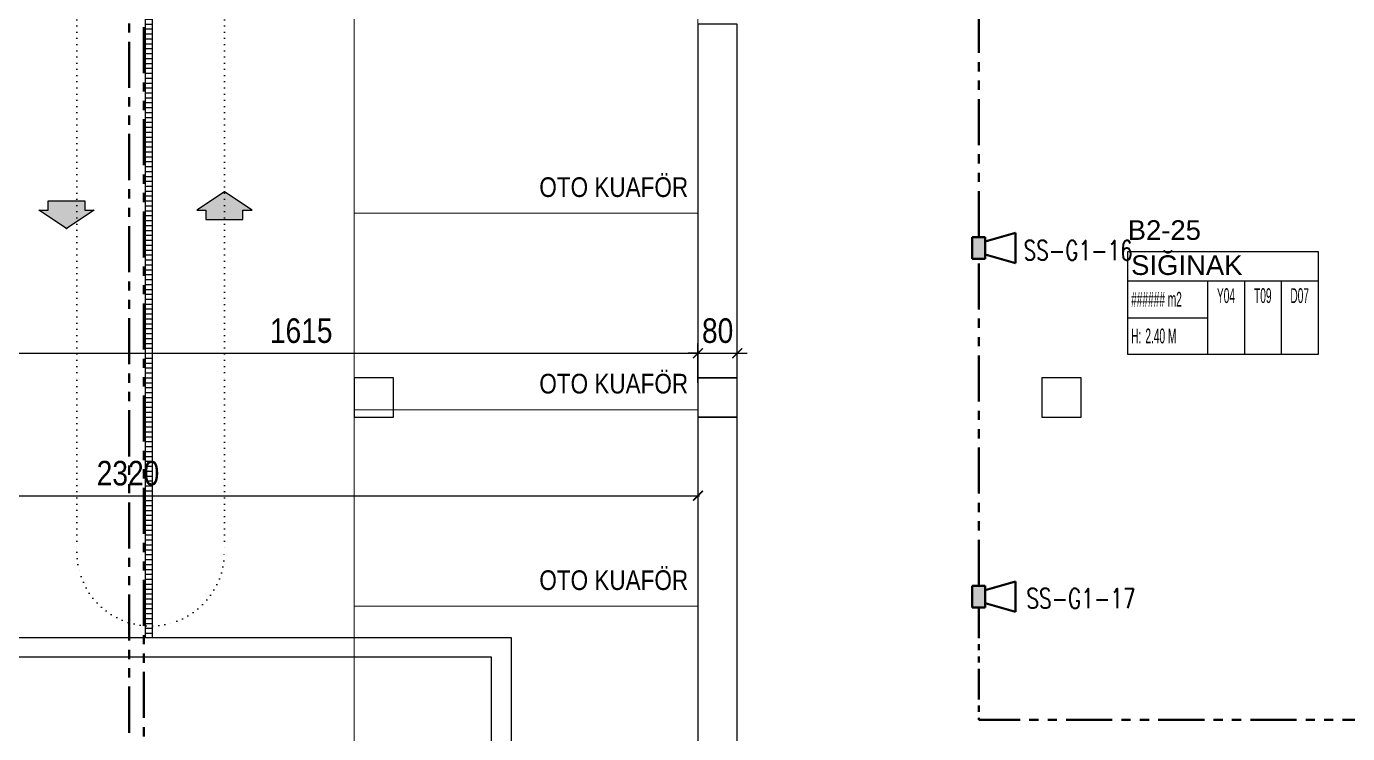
# Model space of a CAD drawing. Header units: metres. Extents: x -13545 to 152404, y -11890 to 28436.
# Drawn here: x 7773 to 10462, y 156 to 1595 of the extents above; entities that cross this region are included whole.
import ezdxf
from ezdxf.enums import TextEntityAlignment as Align

# ---------------------------------------------------------------- set-up
doc = ezdxf.new("R2010")
doc.units = ezdxf.units.M
doc.header["$LTSCALE"] = 100
doc.header["$MEASUREMENT"] = 0
for name, pattern in [('DOT2', [0.125, 0, -0.125]), ('HIDDEN', [0.375, 0.25, -0.125]), ('PHANTOM2', [1.25, 0.625, -0.125, 0.125, -0.125, 0.125, -0.125])]:
    doc.linetypes.add(name, pattern=pattern)
doc.layers.get('0').update_dxf_attribs({"color": 9, "lineweight": 9})
for name, color, linetype, lineweight in [('00', 9, 'Continuous', 9), ('01', 9, 'Continuous', 9), ('06D', 9, 'Continuous', 9), ('21', 9, 'Continuous', 9), ('21_mahal200', 9, 'Continuous', 9), ('25', 8, 'Continuous', 9), ('E-6W ACİL ANONS İÇİN HOPARLÖR (SIVAÜSTÜ) (YANGINA DAYANIKLI)', 7, 'Continuous', 30), ('E-KABLO', 7, 'Continuous', 30), ('E-YAZI', 7, 'Continuous', 30)]:
    doc.layers.add(name, color=color, linetype=linetype, lineweight=lineweight)
doc.styles.add('Arial', font='arial.ttf', dxfattribs={"height": 2.5})
doc.styles.add('ILGAZ', font='txttw.shx')
doc.styles.add('MuuM_TEXT-STANDART', font='ARIALN.TTF')
doc.dimstyles.new('MuuM_DIM200', dxfattribs={"dimscale": 20, "dimtxt": 2, "dimasz": 1, "dimexe": 1, "dimexo": 1, "dimgap": 1, "dimtad": 1, "dimdec": 1, "dimrnd": 0.5, "dimdsep": 46, "dimtxsty": 'MuuM_TEXT-STANDART', "dimblk": 'ARCHTICK', "dimcen": 0, "dimdle": 0.15, "dimclrd": 256, "dimclre": 256, "dimclrt": 256, "dimadec": 0, "dimazin": 0, "dimtfac": 5, "dimtdec": 1, "dimtix": 1, "dimtmove": 2, "dimatfit": 3, "dimldrblk": 'DOT', "dimfxl": 3, "dimfxlon": 1, "dimtolj": 1, "dimlwd": -1, "dimlwe": -1, "dimarcsym": 0})

# ---------------------------------------------------------------- blocks, each defined once
blk = doc.blocks.new('100_6W ACİL ANONS İÇİN HOPARLÖR (SIVAÜSTÜ) (YANGINA DAYANIKLI)')
at = {"layer": 'E-6W ACİL ANONS İÇİN HOPARLÖR (SIVAÜSTÜ) (YANGINA DAYANIKLI)'}
blk.add_hatch(color=4, dxfattribs=at).paths.add_polyline_path([(0, 1.1), (1.32, 1.1), (1.32, -1.1), (0, -1.1)])
at = {"layer": 'E-6W ACİL ANONS İÇİN HOPARLÖR (SIVAÜSTÜ) (YANGINA DAYANIKLI)', "color": 4}
for p, q in [((1.32, 0.66), (4.39, 1.54)), ((4.39, -1.54), (4.39, 1.54)), ((0, -1.1), (0, 1.1)), ((0, 1.1), (1.32, 1.1)), ((1.32, 1.1), (1.32, -1.1)), ((1.32, -1.1), (0, -1.1)), ((1.32, -0.66), (4.39, -1.54))]:
    blk.add_line(p, q, dxfattribs=at)
blk = doc.blocks.new('p-kolon_80x80')
blk.add_lwpolyline([(-40, -40), (40, -40), (40, 40), (-40, 40)], close=True)
blk = doc.blocks.new('2.bod.sitatik')
at = {"layer": '01'}
for p in [(8480, -7790), (9180, -7790), (9880, -7790)]:
    blk.add_blockref('p-kolon_80x80', p, dxfattribs=at)
blk = doc.blocks.new('p-ızgara')
at = {"layer": '06D'}
h = blk.add_hatch(dxfattribs=at)
h.set_pattern_fill('_USER', color=252, scale=10, angle=180, style=0, pattern_type=0)
h.set_pattern_definition([(180, (20, -8630), (-1e-15, -10), [])])
h.paths.add_polyline_path([(8015, -4975), (8015, -8278.5), (8030, -8278.5), (8030, -4975)])
blk.add_lwpolyline([(8015, -4975), (8015, -8278.5), (8030, -8278.5), (8030, -4975)], close=True, dxfattribs=at)
blk = doc.blocks.new('_ArchTick')
at = {"color": 0, "linetype": 'ByBlock', "const_width": 0.15}
blk.add_lwpolyline([(-0.5, -0.5), (0.5, 0.5)], dxfattribs=at)
blk = doc.blocks.new('*D403')
at = {"layer": '25', "transparency": 16777216}
for p, q in [((7525, -32440.8), (7525, -32360.8)), ((9140, -32440.8), (9140, -32360.8)), ((7522, -32380.8), (9143, -32380.8))]:
    blk.add_line(p, q, dxfattribs=at)
at = {"layer": '25', "transparency": 16777216, "xscale": 20, "yscale": 20, "zscale": 20, "rotation": 180}
blk.add_blockref('_ArchTick', (7525, -32380.8), dxfattribs=at)
at = {"layer": '25', "transparency": 16777216, "xscale": 20, "yscale": 20, "zscale": 20}
blk.add_blockref('_ArchTick', (9140, -32380.8), dxfattribs=at)
at = {"layer": '25', "transparency": 16777216, "insert": (8332.5, -32335.2), "char_height": 50, "attachment_point": 5, "style": 'MuuM_TEXT-STANDART'}
blk.add_mtext('\\A1;1615', dxfattribs=at)
blk = doc.blocks.new('_Dot')
at = {"color": 0, "linetype": 'ByBlock', "lineweight": -2}
blk.add_line((-0.5, 0), (-1, 0), dxfattribs=at)
at = {"color": 0, "linetype": 'ByBlock', "const_width": 0.5}
blk.add_lwpolyline([(-0.25, 0, 1), (0.25, 0, 1)], format="xyb", close=True, dxfattribs=at)
blk = doc.blocks.new('*D404')
at = {"layer": '25', "transparency": 16777216}
for p, q in [((9140, -32440.8), (9140, -32360.8)), ((9220, -32410.8), (9220, -32360.8)), ((9140, -32380.8), (9120, -32380.8)), ((9140, -32380.8), (9220, -32380.8)), ((9220, -32380.8), (9240, -32380.8))]:
    blk.add_line(p, q, dxfattribs=at)
at = {"layer": '25', "transparency": 16777216, "xscale": 20, "yscale": 20, "zscale": 20}
blk.add_blockref('_ArchTick', (9140, -32380.8), dxfattribs=at)
at = {"layer": '25', "transparency": 16777216, "xscale": 20, "yscale": 20, "zscale": 20, "rotation": 180}
blk.add_blockref('_ArchTick', (9220, -32380.8), dxfattribs=at)
at = {"layer": '25', "transparency": 16777216, "insert": (9180, -32335.2), "char_height": 50, "attachment_point": 5, "style": 'MuuM_TEXT-STANDART'}
blk.add_mtext('\\A1;80', dxfattribs=at)
blk = doc.blocks.new('*D407')
at = {"layer": '25', "transparency": 16777216}
for p, q in [((9140, -32610.8), (9140, -32690.8)), ((6820, -32730.8), (6820, -32650.8)), ((6817, -32670.8), (9143, -32670.8))]:
    blk.add_line(p, q, dxfattribs=at)
at = {"layer": '25', "transparency": 16777216, "xscale": 20, "yscale": 20, "zscale": 20, "rotation": 180}
blk.add_blockref('_ArchTick', (6820, -32670.8), dxfattribs=at)
at = {"layer": '25', "transparency": 16777216, "xscale": 20, "yscale": 20, "zscale": 20}
blk.add_blockref('_ArchTick', (9140, -32670.8), dxfattribs=at)
at = {"layer": '25', "transparency": 16777216, "insert": (7980, -32625.3), "char_height": 50, "attachment_point": 5, "style": 'MuuM_TEXT-STANDART'}
blk.add_mtext('\\A1;2320', dxfattribs=at)
blk = doc.blocks.new('p-işyeri')
at = {"color": 0, "const_width": 2}
blk.add_lwpolyline([(200, 0), (200, 700), (-200, 700), (-200, 0)], close=True, dxfattribs=at)
blk = doc.blocks.new('0_arrow1')
blk.add_hatch(color=254).paths.add_polyline_path([(0, 0), (-22.5, -15), (-15, -15), (-15, -22.5), (15, -22.5), (15, -15), (22.5, -15)])
at = {"linetype": 'ByBlock', "lineweight": -2}
blk.add_lwpolyline([(15, -22.5), (-15, -22.5), (-15, -15), (-22.5, -15), (0, 0), (22.5, -15), (15, -15)], close=True, dxfattribs=at)
blk.add_point((0, 0))
blk = doc.blocks.new('0_roomno2')
blk.add_lwpolyline([(19.38, -10.5), (0, -10.5), (0, 0), (19.38, 0)], close=True)
for points in [[(0, -3), (19.38, -3)], [(8.12, -3), (8.12, -10.5)], [(11.88, -3), (11.88, -10.5)], [(15.62, -3), (15.62, -10.5)], [(0, -6.75), (8.12, -6.75)]]:
    blk.add_lwpolyline(points)
at = {"style": 'MuuM_TEXT-STANDART', "width": 0.6}
blk.add_text('H:', height=1.5, dxfattribs=at).set_placement((0.35, -8.61), align=Align.MIDDLE_LEFT)
at = {"style": 'Arial'}
blk.add_attdef('ODANO', (0, 1.17), '', height=2, dxfattribs=at)
blk.add_attdef('MEKANADI', text='', height=2, dxfattribs=at).set_placement((0.35, -3), align=Align.BOTTOM_LEFT)
at = {"style": 'MuuM_TEXT-STANDART', "width": 0.6}
for tag, p in [('YER01', (10, -4.5)), ('TAVAN01', (13.75, -4.5)), ('DUVAR01', (17.5, -4.5)), ('YER02', (10, -6.75)), ('TAVAN02', (13.75, -6.75)), ('DUVAR02', (17.5, -6.75)), ('YER03', (10, -9)), ('TAVAN03', (13.75, -9)), ('DUVAR03', (17.5, -9))]:
    blk.add_attdef(tag, text='', height=1.5, dxfattribs=at).set_placement(p, align=Align.MIDDLE_CENTER)
for tag, p in [('M2', (0.35, -4.88)), ('TEMIZTAVANYUKSEKLIGI', (1.8, -8.61))]:
    blk.add_attdef(tag, text='', height=1.5, dxfattribs=at).set_placement(p, align=Align.MIDDLE_LEFT)
blk = doc.blocks.new('2.bod.Mimari')
at = {"layer": '00'}
for points in [[(9220, -7750), (9220, -7030), (9140, -7030), (9140, -7750)], [(9220, -8550), (9220, -7830), (9140, -7830), (9140, -8550)]]:
    blk.add_lwpolyline(points, close=True, dxfattribs=at)
at = {"layer": '06D', "linetype": 'DOT2'}
for points in [[(7876.12, -4350), (7876.12, -7755), (7876.12, -8105)], [(8176.12, -4350), (8176.12, -7755), (8176.12, -8105)]]:
    blk.add_lwpolyline(points, dxfattribs=at)
blk.add_lwpolyline([(7876.12, -8105, 1), (8176.12, -8105, 1)], format="xyb", dxfattribs=at)
at = {"layer": '06D'}
blk.add_lwpolyline([(1942.5, -8278.51), (8760, -8278.51), (8760, -8733.51), (8720, -8733.51), (8720, -8318.51), (1942.5, -8318.51), (1942.5, -8278.51)], dxfattribs=at)
blk.add_blockref('p-ızgara', (0, 0), dxfattribs=at)
at = {"layer": '06D', "color": 89, "linetype": 'HIDDEN', "true_color": 0x2e4d23, "rotation": 90}
for p in [(9140, -7215), (9140, -7615), (9140, -8015), (9140, -8415)]:
    blk.add_blockref('p-işyeri', p, dxfattribs=at)
at = {"layer": '06D', "xscale": 2.5, "yscale": 2.5, "zscale": 2.5, "rotation": 180}
blk.add_blockref('0_arrow1', (7854.87, -7446.25), dxfattribs=at)
at = {"layer": '06D', "xscale": -2.5, "yscale": 2.5, "zscale": 2.5}
blk.add_blockref('0_arrow1', (8176.12, -7371.25), dxfattribs=at)
at = {"layer": '21_mahal200'}
ref = blk.add_blockref('0_roomno2', (10014.53, -7492.74), dxfattribs=dict(at, xscale=20, yscale=20, zscale=20))
ref.add_attrib('ODANO', 'B2-25', (10014.53, -7469.34), dxfattribs={"layer": '0', "height": 40, "style": 'Arial'})
ref.add_attrib('MEKANADI', 'SIĞINAK', dxfattribs={"layer": '0', "height": 40, "style": 'Arial'}).set_placement((10021.53, -7552.74), align=Align.BOTTOM_LEFT)
ref.add_attrib('M2', '###### m2', dxfattribs={"layer": '0', "height": 30, "style": 'MuuM_TEXT-STANDART', "width": 0.6}).set_placement((10021.53, -7590.24), align=Align.MIDDLE_LEFT)
ref.add_attrib('TEMIZTAVANYUKSEKLIGI', '2.40 M', dxfattribs={"layer": '0', "height": 30, "style": 'MuuM_TEXT-STANDART', "width": 0.6}).set_placement((10050.53, -7664.9), align=Align.MIDDLE_LEFT)
ref.add_attrib('YER01', 'Y04', dxfattribs={"layer": '0', "height": 30, "style": 'MuuM_TEXT-STANDART', "width": 0.6}).set_placement((10214.53, -7582.74), align=Align.MIDDLE_CENTER)
ref.add_attrib('TAVAN01', 'T09', dxfattribs={"layer": '0', "height": 30, "style": 'MuuM_TEXT-STANDART', "width": 0.6}).set_placement((10289.53, -7582.74), align=Align.MIDDLE_CENTER)
ref.add_attrib('DUVAR01', 'D07', dxfattribs={"layer": '0', "height": 30, "style": 'MuuM_TEXT-STANDART', "width": 0.6}).set_placement((10364.53, -7582.74), align=Align.MIDDLE_CENTER)
at = {"layer": '21', "style": 'MuuM_TEXT-STANDART'}
for p in [(8817.08, -7393.96), (8817.08, -7793.96), (8817.08, -8193.96)]:
    blk.add_text('OTO KUAFÖR', height=40, dxfattribs=at).set_placement(p, align=Align.BOTTOM_LEFT)
at = {"layer": '25'}
for base, p1, p2, picture, middle in [((9140, -7699.98), (7525, -7959.4), (9140, -7830), '*D403', (8332.5, -7654.45)), ((9220, -7699.98), (9140, -7830), (9220, -7750), '*D404', (9180, -7654.45)), ((9140, -7990), (6820, -8249.42), (9140, -7830), '*D407', (7980, -7944.47))]:
    dim = blk.add_linear_dim(base=base, p1=p1, p2=p2, dimstyle='MuuM_DIM200', override={"dimtxt": 2.5}, dxfattribs=at)
    dim.commit()
    dim.dimension.update_dxf_attribs({"geometry": picture, "text_midpoint": middle, "insert": (0, 24680.79)})

msp = doc.modelspace()

# ---------------------------------------------------------------- linework, layer by layer
at = {"layer": 'E-KABLO', "color": 5, "linetype": 'PHANTOM2', "ltscale": 1.5}
for p, q in [((9711.4, 1166.2), (9711.4, 1841.3)), ((9711.4, 456.6), (9711.4, 1122.3)), ((10733, 183.8), (9711.4, 183.8))]:
    msp.add_line(p, q, dxfattribs=at)
at = {"layer": 'E-KABLO', "color": 6, "linetype": 'PHANTOM2', "ltscale": 1.5}
for p, q in [((7982.1, -30), (7982.1, 1760)), ((8012.1, 0), (8012.1, 1760))]:
    msp.add_line(p, q, dxfattribs=at)
at = {"layer": 'E-KABLO', "color": 5, "linetype": 'PHANTOM2'}
msp.add_line((9711.4, 412.7), (9711.4, 183.8), dxfattribs=at)

# ---------------------------------------------------------------- block references
for name in ['2.bod.sitatik', '2.bod.Mimari']:
    msp.add_blockref(name, (0, 8630))
at = {"layer": 'E-6W ACİL ANONS İÇİN HOPARLÖR (SIVAÜSTÜ) (YANGINA DAYANIKLI)', "xscale": 20, "yscale": 20, "zscale": 20}
for p in [(9698.2, 1144.3), (9698.2, 434.6)]:
    msp.add_blockref('100_6W ACİL ANONS İÇİN HOPARLÖR (SIVAÜSTÜ) (YANGINA DAYANIKLI)', p, dxfattribs=at)

# ---------------------------------------------------------------- texts
at = {"layer": 'E-YAZI', "color": 3, "style": 'ILGAZ', "width": 0.75}
for s, p in [('SS-G1-16', (9802.5, 1119.3)), ('SS-G1-17', (9808.1, 410.8))]:
    msp.add_text(s, height=40, dxfattribs=at).set_placement(p)

doc.saveas('drawing.dxf')
